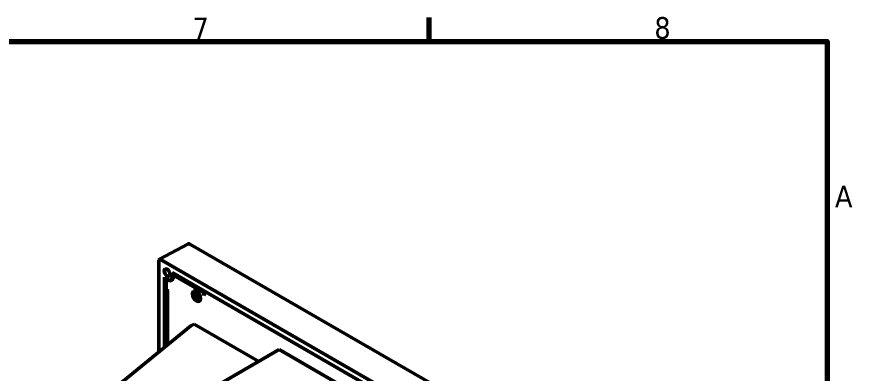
# Model space of a CAD drawing. Header units: millimetres. Extents: x 3233 to 5433, y 589 to 1940.
# Drawn here: x 4445.8 to 4806.7, y 1769.7 to 1923.8 of the extents above; entities that cross this region are included whole.
import ezdxf

# ---------------------------------------------------------------- set-up
doc = ezdxf.new("R2010")
doc.units = ezdxf.units.MM
doc.header["$LTSCALE"] = 1.8
doc.layers.add('경계(ISO)', color=7, linetype='Continuous', lineweight=70)
doc.layers.add('외형선(ISO)', color=7, linetype='Continuous', lineweight=50)
doc.styles.add('주 텍스트 (ISO)', font='')
doc.styles.get('주 텍스트 (ISO)').set_extended_font_data('Tahoma')

# ---------------------------------------------------------------- blocks, each defined once
blk = doc.blocks.new('경계 Default Border')
at = {"layer": '경계(ISO)'}
blk.add_line((519.75, 410), (519.75, 413.9), dxfattribs=at)
at = {"layer": '경계(ISO)', "flags": 128}
blk.add_lwpolyline([(10, 10), (10, 410), (584, 410), (584, 10), (10, 10)], dxfattribs=at)
at = {"layer": '경계(ISO)', "char_height": 3.5, "attachment_point": 7, "style": '주 텍스트 (ISO)'}
for s, insert in [('8', (556.09, 410.4)), ('7', (481.56, 410.4)), ('A', (585.24, 383.25))]:
    blk.add_mtext(s, dxfattribs=dict(at, insert=insert))

msp = doc.modelspace()

# ---------------------------------------------------------------- linework, layer by layer
at = {"layer": '외형선(ISO)'}
for p, q in [((4519.64, 1825.557), (4507.392, 1818.971)), ((4723.841, 1708.209), (4520.614, 1825.543)), ((4507.176, 1778.88), (4507.176, 1818.508)), ((4507.883, 1818.917), (4711.53, 1701.341)), ((4512.983, 1813.228), (4706.429, 1701.542)), ((4514.217, 1812.516), (4513.411, 1812.051)), ((4509.552, 1780.819), (4509.552, 1811.248)), ((4510.358, 1810.288), (4510.513, 1810.377)), ((4510.358, 1805.657), (4510.358, 1810.288)), ((4513.178, 1810.447), (4512.506, 1810.068)), ((4513.411, 1812.051), (4526.614, 1804.428)), ((4510.358, 1805.657), (4511.284, 1805.122)), ((4510.896, 1805.346), (4510.896, 1781.917)), ((4511.284, 1805.114), (4511.277, 1805.118)), ((4511.284, 1805.122), (4511.284, 1805.114)), ((4526.614, 1804.428), (4527.42, 1804.893)), ((4526.614, 1803.358), (4526.614, 1804.428)), ((4526.621, 1803.362), (4526.614, 1803.358)), ((4526.621, 1803.354), (4526.614, 1803.358)), ((4526.621, 1803.362), (4526.621, 1803.354)), ((4522.379, 1790.951), (4520.965, 1790.135)), ((4550.31, 1774.826), (4522.379, 1790.951)), ((4520.965, 1790.135), (4479.952, 1756.659)), ((4559.148, 1779.929), (4509.651, 1751.351)), ((4598.039, 1757.475), (4559.148, 1779.929))]:
    msp.add_line(p, q, dxfattribs=at)
msp.add_arc((4520.114, 1824.677), 1, 60, 118.2683, dxfattribs=at)
for centre, major_axis, ratio, start_param, end_param in [((4507.883, 1818.1), (0.5, -0.866), 0.5771744, 2.3563468, 3.9268385), ((4510.712, 1813.201), (1.925, -3.334), 0.5773503, 5.3675491, 7.1988215), ((4511.56, 1813.691), (1.925, -3.334), 0.5773503, 5.9302539, 6.0609639), ((4512.196, 1805.648), (1.3, 0), 0.5773503, 3.8028764, 3.9269908), ((4523.97, 1803.301), (-0.875, 1.516), 0.5773503, 5.6941202, 10.013843), ((4524.288, 1803.485), (-0.875, 1.516), 0.5773503, 0.1828446, 2.9587481), ((4524.288, 1803.485), (0.865, -1.498), 0.5773503, 3.2937583, 6.1310196), ((4524.642, 1803.689), (-0.615, 1.065), 0.5773503, 0.1771255, 2.9644672), ((4527.541, 1803.893), (0.65, 1.126), 0.5773503, 0.9021973, 2.3561945)]:
    msp.add_ellipse(centre, major_axis=major_axis, ratio=ratio, start_param=start_param, end_param=end_param, dxfattribs=at)
for centre, major_axis in [((4510.712, 1813.201), (-0.875, 1.516)), ((4523.439, 1802.995), (-1.25, 2.165))]:
    msp.add_ellipse(centre, major_axis=major_axis, ratio=0.5773503, dxfattribs=at)
msp.add_open_spline([(4512.983, 1813.228), (4513.165, 1812.709), (4513.265, 1812.189), (4513.264, 1811.341), (4513.198, 1810.994), (4512.942, 1810.427), (4512.754, 1810.211), (4512.277, 1809.936), (4511.996, 1809.883), (4511.378, 1809.945), (4511.043, 1810.061), (4510.31, 1810.485), (4509.91, 1810.831), (4509.552, 1811.248)], degree=3, knots=[-0.0005396914, -0.0005396914, -0.0005396914, -0.0005396914, 0.0011556405, 0.0011556405, 0.0025648135, 0.0025648135, 0.0039739864, 0.0039739864, 0.0053831593, 0.0053831593, 0.0067923322, 0.0067923322, 0.0084849045, 0.0084849045, 0.0084849045, 0.0084849045], dxfattribs=at)

# ---------------------------------------------------------------- block references
at = {"xscale": 2.676888, "yscale": 2.676888, "zscale": 2.676888}
msp.add_blockref('경계 Default Border', (3232.637, 815.505), dxfattribs=at)

doc.saveas('drawing.dxf')
